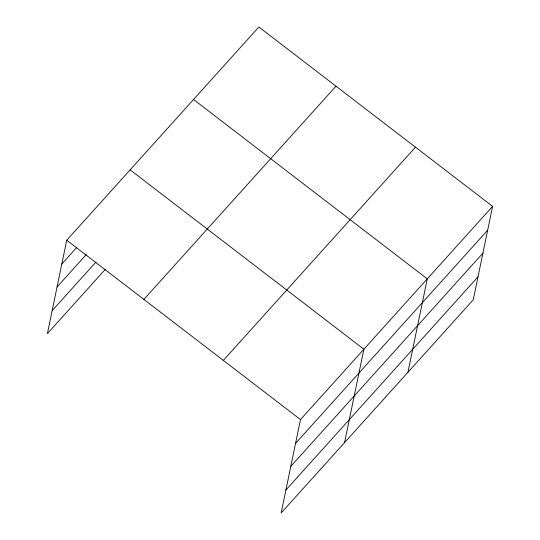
<?xml version="1.0" encoding="UTF-8"?>
<svg xmlns="http://www.w3.org/2000/svg" width="540" height="540" viewBox="0 0 540 540"><rect width="100%" height="100%" fill="white"/><g stroke="black" fill="none" stroke-linecap="round" stroke-linejoin="round"><path stroke-width="0.81" d="M492.601 206.368L300.49 419.587L281.144 513L473.256 299.781L492.601 206.368L258.856 27L66.744 240.219L47.399 333.632L105.185 269.494M344.54 442.638L363.886 349.225L130.14 169.857M407.936 372.276L427.282 278.863L193.536 99.495M61.817 264.026L76.403 247.84M57.058 286.997L86.231 254.617M52.157 310.662L95.918 262.096M143.883 299.416L335.995 86.191M223.351 360.396L415.463 147.177M295.556 443.394L487.667 230.175M290.804 466.364L482.915 253.145M285.903 490.03L478.015 276.811M66.744 240.219L300.49 419.587"/></g></svg>
